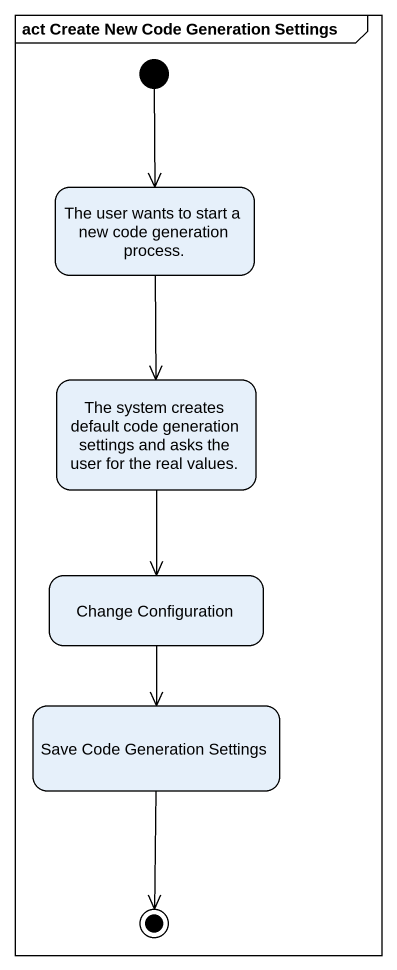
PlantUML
@startuml
mainframe act Create New Code Generation Settings
hide empty description
state "The user wants to start a new code generation process." as The_user_wants_to_start_a
state "The system creates default code generation settings and asks the user for the real values." as The_system_creates_default
state "Change Configuration" as Change_Configuration
state "Save Code Generation Settings" as Save_Code_Generation
[*] --> The_user_wants_to_start_a
The_user_wants_to_start_a --> The_system_creates_default
The_system_creates_default --> Change_Configuration
Change_Configuration --> Save_Code_Generation
Save_Code_Generation --> [*]
@enduml
